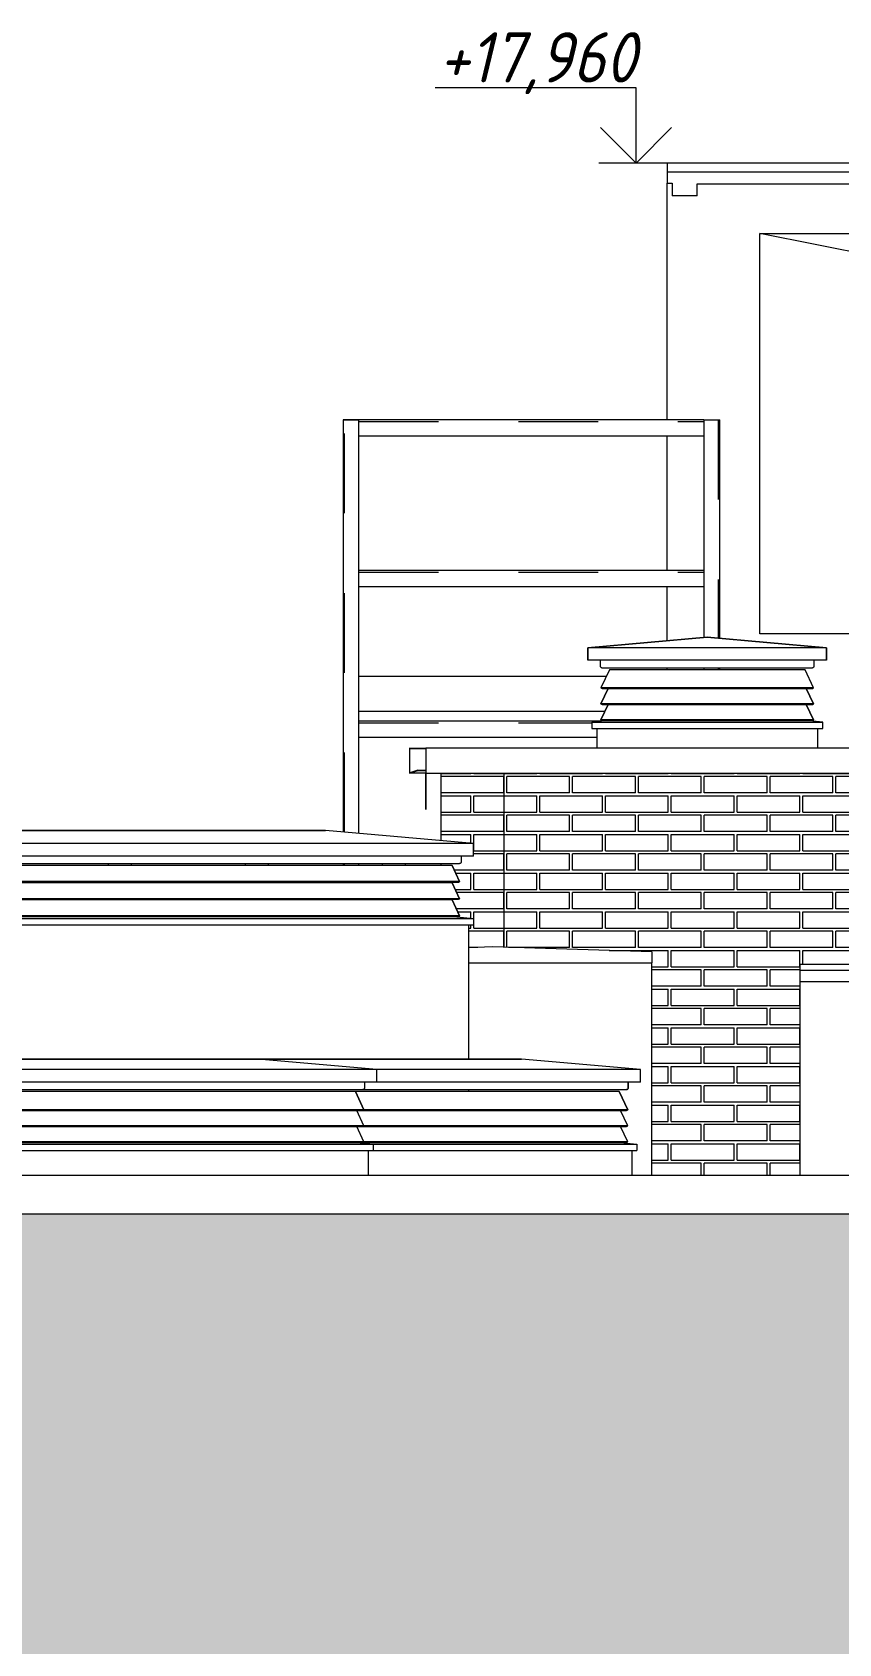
# Model space of a CAD drawing. Header units: millimetres. Extents: x -2128 to 116635, y -18248 to 18481.
# Drawn here: x 9022 to 12234, y 12063 to 18481 of the extents above; entities that cross this region are included whole.
import ezdxf

# ---------------------------------------------------------------- set-up
doc = ezdxf.new("R2010")
doc.units = ezdxf.units.MM
doc.linetypes.add('IMPORT-Невидимая', pattern=[391.222223, 282.222223, -109])
doc.linetypes.add('Штрих', pattern=[635, 317.5, -317.5])
for name, color, linetype, lineweight in [('A-DETL-2', 7, 'IMPORT-Невидимая', 5), ('A-DETL-GENF', 7, 'Continuous', 9), ('A-GENM', 7, 'Continuous', 9), ('A-GENM-HDLN', 7, 'Штрих', 5), ('A-GLAZ', 7, 'Continuous', 9), ('A-GLAZ-1', 7, 'Continuous', 5), ('A-ROOF', 7, 'Continuous', 9), ('A-WALL', 7, 'Continuous', 5), ('A-WALL-PATT', 7, 'Continuous', 5), ('G-ANNO-DIMS', 7, 'Continuous', 9), ('G-ANNO-DIMS-1', 7, 'Continuous', 20), ('S-BEAM', 7, 'Continuous', 9)]:
    doc.layers.add(name, color=color, linetype=linetype, lineweight=lineweight)
doc.styles.add('ISOCPEUR_I_1', font='isocpeui.ttf', dxfattribs={"width": 0.9, "height": 200})
pattern_1 = [(180, (10900, 12591), (-2e-14, -154), [125, -137]), (90, (10900, 12526), (-262, 2e-14), [65, -89]), (180, (10900, 12526), (-2e-14, -154), [125, -137]), (90, (10912, 12526), (-262, 2e-14), [65, -89]), (180, (11037, 12526), (-2e-14, -154), [125, -137]), (180, (11037, 12591), (-2e-14, -154), [125, -137]), (90, (10781, 12603), (-262, 2e-14), [65, -89]), (90, (11031, 12603), (-262, 2e-14), [65, -89]), (0, (10781, 12603), (0, -154), [250, -12]), (0, (10781, 12668), (0, -154), [250, -12])]

# ---------------------------------------------------------------- blocks, each defined once
blk = doc.blocks.new('парапет4 - парапет-20644611-АР2_Фасад А-___')
at = {"layer": 'A-GENM'}
for p, q in [((-410, 13930), (21710, 13930)), ((-402.9, 13775.9), (21702.9, 13775.9))]:
    blk.add_line(p, q, dxfattribs=at)
blk = doc.blocks.new('ОМ_Уголок_ГОСТ 8509-93 - ОМ_Уголок_ГОСТ 8509-93-30774131-АР2_Фасад А-___')
at = {"layer": 'A-GENM'}
for p, q in [((11286.9, 15737), (10323, 15737)), ((10323, 15674), (11270, 15674))]:
    blk.add_line(p, q, dxfattribs=at)
at = {"layer": 'A-GENM-HDLN'}
blk.add_line((10323, 15731), (11250, 15731), dxfattribs=at)
blk = doc.blocks.new('ОМ_Уголок_ГОСТ 8509-93 - ОМ_Уголок_ГОСТ 8509-93-35624736-АР2_Фасад А-___')
at = {"layer": 'A-GENM'}
for p, q in [((10260, 16937), (10323, 16937)), ((10260, 16937), (10260, 15295.5)), ((10323, 15290), (10323, 16937)), ((10260, 15170.2), (10260, 15162.1)), ((10323, 15162.1), (10323, 15170.2)), ((10260, 15096.6), (10260, 15093.8)), ((10323, 15093.8), (10323, 15096.6)), ((10260, 15028.3), (10260, 15025.6)), ((10323, 15025.6), (10323, 15028.3))]:
    blk.add_line(p, q, dxfattribs=at)
at = {"layer": 'A-GENM-HDLN'}
for p, q in [((10266, 16937), (10260, 16937)), ((10323, 16937), (10266, 16937)), ((10266, 15295), (10266, 16937)), ((10266, 15162.1), (10266, 15170.2)), ((10266, 15093.8), (10266, 15096.6)), ((10266, 15025.6), (10266, 15028.3))]:
    blk.add_line(p, q, dxfattribs=at)
blk = doc.blocks.new('ОМ_Уголок_ГОСТ 8509-93 - ОМ_Уголок_ГОСТ 8509-93-35624737-АР2_Фасад А-___')
at = {"layer": 'A-GENM'}
for p, q in [((11697, 16937), (11760, 16937)), ((11697, 16937), (11697, 16070.4)), ((11760, 16067.2), (11760, 16937)), ((11697, 15950.6), (11697, 15942.1)), ((11760, 15942.1), (11760, 15950.3))]:
    blk.add_line(p, q, dxfattribs=at)
at = {"layer": 'A-GENM-HDLN'}
for p, q in [((11697, 16937), (11754, 16937)), ((11754, 16937), (11760, 16937)), ((11754, 16937), (11754, 16067.7)), ((11754, 15950.3), (11754, 15942.1))]:
    blk.add_line(p, q, dxfattribs=at)
blk = doc.blocks.new('ОМ_Уголок_ГОСТ 8509-93 - ОМ_Уголок_ГОСТ 8509-93-V4-АР2_Фасад А-___')
at = {"layer": 'A-GENM'}
for p, q in [((11697, 16937), (10323, 16937)), ((10323, 16874), (11697, 16874))]:
    blk.add_line(p, q, dxfattribs=at)
at = {"layer": 'A-GENM-HDLN'}
blk.add_line((10323, 16931), (11697, 16931), dxfattribs=at)
blk = doc.blocks.new('ОМ_Лист_Прокат_ГОСТ 19903-2015 - ОМ_Лист_Прокат_ГОСТ 19903-2015-30774132-АР2_Фасад А-___')
at = {"layer": 'A-GENM'}
for p, q in [((10323, 15917), (11308.8, 15917)), ((10323, 15777), (11302.9, 15777))]:
    blk.add_line(p, q, dxfattribs=at)
blk = doc.blocks.new('ЗВ_Общее_Ламель_СКБ_Полоса - ЗВ_Общее_Ламель_СКБ_Полоса-28280620-АР2_Фасад А-___')
at = {"layer": 'S-BEAM'}
for p, q in [((7315.4, 14187.5), (7286.7, 14125.9)), ((10343.3, 14125.9), (10314.6, 14187.5)), ((7286.7, 14125.9), (7291.2, 14123.7)), ((10343.3, 14125.9), (7286.7, 14125.9)), ((7291.2, 14123.7), (10338.8, 14123.7)), ((10338.8, 14123.7), (10343.3, 14125.9))]:
    blk.add_line(p, q, dxfattribs=at)
blk = doc.blocks.new('ЗВ_Общее_Ламель_СКБ_Полоса - ЗВ_Общее_Ламель_СКБ_Полоса-V7-АР2_Фасад А-___')
at = {"layer": 'S-BEAM'}
for p, q in [((10309.5, 14262.1), (10343.3, 14189.6)), ((10343.3, 14189.6), (10338.8, 14187.5))]:
    blk.add_line(p, q, dxfattribs=at)
blk = doc.blocks.new('ЗВ_Общее_Ламель_СКБ_Полоса - ЗВ_Общее_Ламель_СКБ_Полоса-V8-АР2_Фасад А-___')
at = {"layer": 'S-BEAM'}
for p, q in [((7320.5, 14262.1), (7286.7, 14189.6)), ((10309.5, 14262.1), (7320.5, 14262.1)), ((10343.3, 14189.6), (10309.5, 14262.1)), ((7286.7, 14189.6), (7291.2, 14187.5)), ((10343.3, 14189.6), (7286.7, 14189.6)), ((7291.2, 14187.5), (10338.8, 14187.5)), ((10338.8, 14187.5), (10343.3, 14189.6))]:
    blk.add_line(p, q, dxfattribs=at)
blk = doc.blocks.new('ЗВ_Общее_Труба профильная_СКБ - ЗВ_Общее_Труба профильная_СКБ-28280621-АР2_Фасад А-___')
at = {"layer": 'S-BEAM'}
for p, q in [((7285, 14276), (7285, 14300)), ((7291, 14270), (10339, 14270)), ((10345, 14300), (10345, 14276))]:
    blk.add_line(p, q, dxfattribs=at)
at = {"layer": 'S-BEAM', "flags": 128}
for points in [[(7291, 14270), (7289.7, 14270.2), (7288.4, 14270.6), (7287.3, 14271.3), (7286.3, 14272.3), (7285.6, 14273.4), (7285.2, 14274.7), (7285, 14276)], [(10345, 14276), (10344.9, 14274.7), (10344.4, 14273.4), (10343.7, 14272.3), (10342.7, 14271.3), (10341.6, 14270.6), (10340.3, 14270.2), (10339, 14270)]]:
    blk.add_lwpolyline(points, dxfattribs=at)
blk = doc.blocks.new('ЗВ_Общее_Покрывной элемент_СКБ - ЗВ_Общее_Покрывной элемент_СКБ-28280623-АР2_Фасад А-___')
at = {"layer": 'S-BEAM'}
blk.add_line((9920, 14391.6), (7710, 14391.6), dxfattribs=at)
blk = doc.blocks.new('ЗВ_Общее_Покрывной элемент_СКБ - ЗВ_Общее_Покрывной элемент_СКБ-V9-АР2_Фасад А-___')
at = {"layer": 'S-BEAM'}
for p, q in [((7710, 14391.6), (7235, 14350)), ((7710, 14391.6), (9920, 14391.6)), ((10395, 14350), (9920, 14391.6)), ((7235, 14350), (7235, 14300)), ((10395, 14350), (7235, 14350)), ((10395, 14300), (10395, 14350)), ((10395, 14300), (7235, 14300))]:
    blk.add_line(p, q, dxfattribs=at)
blk = doc.blocks.new('ЗВ_Общее_Отлив_СКБ - ЗВ_Общее_Отлив_СКБ-28280625-АР2_Фасад А-___')
at = {"layer": 'S-BEAM'}
for p, q in [((7315.5, 14060), (7250, 14053.1)), ((10314.5, 14060), (10380, 14053.1)), ((7250, 14053.1), (10380, 14053.1)), ((7250, 14053.1), (7250, 14028.1)), ((7250, 14028.1), (10380, 14028.1)), ((10380, 14053.1), (10380, 14028.1))]:
    blk.add_line(p, q, dxfattribs=at)
blk = doc.blocks.new('ЗВ_Общее_Ламель_СКБ_Полоса - ЗВ_Общее_Ламель_СКБ_Полоса-28280414-АР2_Фасад А-___')
at = {"layer": 'S-BEAM'}
for p, q in [((11393.3, 14125.9), (11364.6, 14187.5)), ((10338.8, 14123.7), (11388.8, 14123.7)), ((11393.3, 14125.9), (10343.3, 14125.9)), ((11388.8, 14123.7), (11393.3, 14125.9))]:
    blk.add_line(p, q, dxfattribs=at)
blk = doc.blocks.new('ЗВ_Общее_Ламель_СКБ_Полоса - ЗВ_Общее_Ламель_СКБ_Полоса-V10-АР2_Фасад А-___')
at = {"layer": 'S-BEAM'}
for p, q in [((11359.5, 14262.1), (10309.5, 14262.1)), ((11393.3, 14189.6), (11359.5, 14262.1)), ((10338.8, 14187.5), (11388.8, 14187.5)), ((11393.3, 14189.6), (10343.3, 14189.6)), ((11388.8, 14187.5), (11393.3, 14189.6))]:
    blk.add_line(p, q, dxfattribs=at)
blk = doc.blocks.new('ЗВ_Общее_Труба профильная_СКБ - ЗВ_Общее_Труба профильная_СКБ-28280415-АР2_Фасад А-___')
at = {"layer": 'S-BEAM'}
for p, q in [((10339, 14270), (11389, 14270)), ((11395, 14300), (11395, 14276))]:
    blk.add_line(p, q, dxfattribs=at)
at = {"layer": 'S-BEAM', "flags": 128}
blk.add_lwpolyline([(11395, 14276), (11394.9, 14274.7), (11394.4, 14273.4), (11393.7, 14272.3), (11392.7, 14271.3), (11391.6, 14270.6), (11390.3, 14270.2), (11389, 14270)], dxfattribs=at)
blk = doc.blocks.new('ЗВ_Общее_Труба профильная_СКБ - ЗВ_Общее_Труба профильная_СКБ-28279590-АР2_Фасад А-___')
at = {"layer": 'S-BEAM'}
blk.add_line((11395, 14276), (11395, 14300), dxfattribs=at)
at = {"layer": 'S-BEAM', "flags": 128}
blk.add_lwpolyline([(11389, 14270), (11390.3, 14270.2), (11391.6, 14270.6), (11392.7, 14271.3), (11393.7, 14272.3), (11394.4, 14273.4), (11394.9, 14274.7), (11395, 14276)], dxfattribs=at)
blk = doc.blocks.new('ЗВ_Общее_Покрывной элемент_СКБ - ЗВ_Общее_Покрывной элемент_СКБ-28280417-АР2_Фасад А-___')
at = {"layer": 'S-BEAM'}
blk.add_line((10970, 14391.6), (9920, 14391.6), dxfattribs=at)
blk = doc.blocks.new('ЗВ_Общее_Покрывной элемент_СКБ - ЗВ_Общее_Покрывной элемент_СКБ-V11-АР2_Фасад А-___')
at = {"layer": 'S-BEAM'}
for p, q in [((9920, 14391.6), (10970, 14391.6)), ((11445, 14350), (10970, 14391.6)), ((11445, 14350), (10395, 14350)), ((11445, 14300), (11445, 14350)), ((11445, 14300), (10395, 14300))]:
    blk.add_line(p, q, dxfattribs=at)
blk = doc.blocks.new('ЗВ_Общее_Отлив_СКБ - ЗВ_Общее_Отлив_СКБ-28280419-АР2_Фасад А-___')
at = {"layer": 'S-BEAM'}
for p, q in [((11364.5, 14060), (11430, 14053.1)), ((10380, 14053.1), (11430, 14053.1)), ((10380, 14028.1), (11430, 14028.1)), ((11430, 14053.1), (11430, 14028.1))]:
    blk.add_line(p, q, dxfattribs=at)
blk = doc.blocks.new('ЗВ_Общее_Ламель_СКБ_Полоса - ЗВ_Общее_Ламель_СКБ_Полоса-39497457-АР2_Фасад А-___')
at = {"layer": 'S-BEAM'}
for p, q in [((6955.5, 15093.8), (6925.9, 15030.4)), ((10694.5, 15093.8), (6955.5, 15093.8)), ((10724.1, 15030.4), (10694.5, 15093.8)), ((6925.9, 15030.4), (6930.4, 15028.3)), ((10724.1, 15030.4), (6925.9, 15030.4)), ((6930.4, 15028.3), (10719.6, 15028.3)), ((10719.6, 15028.3), (10724.1, 15030.4))]:
    blk.add_line(p, q, dxfattribs=at)
blk = doc.blocks.new('ЗВ_Общее_Ламель_СКБ_Полоса - ЗВ_Общее_Ламель_СКБ_Полоса-28281197-АР2_Фасад А-___')
at = {"layer": 'S-BEAM'}
for p, q in [((10694.5, 15093.8), (10724.1, 15030.4)), ((10724.1, 15030.4), (10719.6, 15028.3))]:
    blk.add_line(p, q, dxfattribs=at)
blk = doc.blocks.new('ЗВ_Общее_Полоса_СКБ_П-образная - ЗВ_Общее_Полоса_СКБ_П-образная-V13-АР2_Фасад А-___')
at = {"layer": 'S-BEAM'}
for p, q in [((10417, 15162.1), (10417, 15170.2)), ((10507, 15170.2), (10507, 15162.1)), ((10417, 15093.8), (10417, 15096.6)), ((10507, 15096.6), (10507, 15093.8)), ((10417, 15025.6), (10417, 15028.3)), ((10507, 15028.3), (10507, 15025.6))]:
    blk.add_line(p, q, dxfattribs=at)
blk = doc.blocks.new('ЗВ_Общее_Труба профильная_СКБ - ЗВ_Общее_Труба профильная_СКБ-39497458-АР2_Фасад А-___')
at = {"layer": 'S-BEAM'}
for p, q in [((6920, 15176), (6920, 15200)), ((6926, 15170), (10724, 15170)), ((10730, 15200), (10730, 15176))]:
    blk.add_line(p, q, dxfattribs=at)
at = {"layer": 'S-BEAM', "flags": 128}
for points in [[(6926, 15170), (6924.7, 15170.2), (6923.4, 15170.6), (6922.3, 15171.3), (6921.3, 15172.3), (6920.6, 15173.4), (6920.2, 15174.7), (6920, 15176)], [(10730, 15176), (10729.9, 15174.7), (10729.4, 15173.4), (10728.7, 15172.3), (10727.7, 15171.3), (10726.6, 15170.6), (10725.3, 15170.2), (10724, 15170)]]:
    blk.add_lwpolyline(points, dxfattribs=at)
blk = doc.blocks.new('ЗВ_Общее_Покрывной элемент_СКБ - ЗВ_Общее_Покрывной элемент_СКБ-39497460-АР2_Фасад А-___')
at = {"layer": 'S-BEAM'}
blk.add_line((10190, 15301.6), (7460, 15301.6), dxfattribs=at)
blk = doc.blocks.new('ЗВ_Общее_Покрывной элемент_СКБ - ЗВ_Общее_Покрывной элемент_СКБ-V14-АР2_Фасад А-___')
at = {"layer": 'S-BEAM'}
for p, q in [((7460, 15301.6), (6870, 15250)), ((7460, 15301.6), (10190, 15301.6)), ((10780, 15250), (10190, 15301.6)), ((6870, 15250), (6870, 15200)), ((10780, 15250), (6870, 15250)), ((10780, 15200), (10780, 15250)), ((10780, 15200), (6870, 15200))]:
    blk.add_line(p, q, dxfattribs=at)
blk = doc.blocks.new('ЗВ_Общее_Отлив_СКБ - ЗВ_Общее_Отлив_СКБ-39497462-АР2_Фасад А-___')
at = {"layer": 'S-BEAM'}
for p, q in [((6950.5, 14960), (6870, 14951.5)), ((10699.5, 14960), (10780, 14951.5)), ((6870, 14951.5), (10780, 14951.5)), ((6870, 14951.5), (6870, 14926.5)), ((6870, 14926.5), (10780, 14926.5)), ((10780, 14951.5), (10780, 14926.5))]:
    blk.add_line(p, q, dxfattribs=at)
blk = doc.blocks.new('ЗВ_Общее_Полоса_СКБ_Г-образная - ЗВ_Общее_Полоса_СКБ_Г-образная-V16-АР2_Фасад А-___')
at = {"layer": 'S-BEAM'}
for p, q in [((9871.3, 15162.1), (9871.3, 15170.3)), ((9961.3, 15170.2), (9961.3, 15162.1)), ((9871.3, 15093.8), (9871.3, 15096.6)), ((9961.3, 15096.6), (9961.3, 15093.8)), ((9871.3, 15025.6), (9871.3, 15028.3)), ((9961.3, 15028.3), (9961.3, 15025.6))]:
    blk.add_line(p, q, dxfattribs=at)
blk = doc.blocks.new('ЗВ_Общее_Ламель_СКБ_Полоса - ЗВ_Общее_Ламель_СКБ_Полоса-28283678-АР2_Фасад А-___')
at = {"layer": 'S-BEAM'}
for p, q in [((11286.7, 15805.9), (11315.4, 15867.5)), ((11291.2, 15803.7), (11286.7, 15805.9))]:
    blk.add_line(p, q, dxfattribs=at)
blk = doc.blocks.new('ЗВ_Общее_Ламель_СКБ_Полоса - ЗВ_Общее_Ламель_СКБ_Полоса-V17-АР2_Фасад А-___')
at = {"layer": 'S-BEAM'}
for p, q in [((12104.6, 15867.5), (12133.3, 15805.9)), ((12133.3, 15805.9), (12128.8, 15803.7))]:
    blk.add_line(p, q, dxfattribs=at)
blk = doc.blocks.new('ЗВ_Общее_Ламель_СКБ_Полоса - ЗВ_Общее_Ламель_СКБ_Полоса-V18-АР2_Фасад А-___')
at = {"layer": 'S-BEAM'}
for p, q in [((11315.4, 15867.5), (11286.7, 15805.9)), ((12133.3, 15805.9), (12104.6, 15867.5)), ((11286.7, 15805.9), (11291.2, 15803.7)), ((12133.3, 15805.9), (11286.7, 15805.9)), ((11291.2, 15803.7), (12128.8, 15803.7)), ((12128.8, 15803.7), (12133.3, 15805.9))]:
    blk.add_line(p, q, dxfattribs=at)
blk = doc.blocks.new('ЗВ_Общее_Ламель_СКБ_Полоса - ЗВ_Общее_Ламель_СКБ_Полоса-V19-АР2_Фасад А-___')
at = {"layer": 'S-BEAM'}
for p, q in [((11320.5, 15942.1), (11286.7, 15869.6)), ((12099.5, 15942.1), (11320.5, 15942.1)), ((12133.3, 15869.6), (12099.5, 15942.1)), ((11286.7, 15869.6), (11291.2, 15867.5)), ((12133.3, 15869.6), (11286.7, 15869.6)), ((11291.2, 15867.5), (12128.8, 15867.5)), ((12128.8, 15867.5), (12133.3, 15869.6))]:
    blk.add_line(p, q, dxfattribs=at)
blk = doc.blocks.new('ЗВ_Общее_Труба профильная_СКБ - ЗВ_Общее_Труба профильная_СКБ-V20-АР2_Фасад А-___')
at = {"layer": 'S-BEAM'}
for p, q in [((11285, 15956), (11285, 15980)), ((12135, 15980), (12135, 15956)), ((11291, 15950), (12129, 15950))]:
    blk.add_line(p, q, dxfattribs=at)
at = {"layer": 'S-BEAM', "flags": 128}
for points in [[(11291, 15950), (11289.7, 15950.2), (11288.4, 15950.6), (11287.3, 15951.3), (11286.3, 15952.3), (11285.6, 15953.4), (11285.2, 15954.7), (11285, 15956)], [(12135, 15956), (12134.8, 15954.7), (12134.4, 15953.4), (12133.7, 15952.3), (12132.7, 15951.3), (12131.6, 15950.6), (12130.3, 15950.2), (12129, 15950)]]:
    blk.add_lwpolyline(points, dxfattribs=at)
blk = doc.blocks.new('ЗВ_Общее_Покрывной элемент_СКБ - ЗВ_Общее_Покрывной элемент_СКБ-28283681-АР2_Фасад А-___')
at = {"layer": 'S-BEAM'}
for p, q in [((11710, 16071.6), (12185, 16030)), ((12185, 16030), (12185, 15980))]:
    blk.add_line(p, q, dxfattribs=at)
blk = doc.blocks.new('ЗВ_Общее_Покрывной элемент_СКБ - ЗВ_Общее_Покрывной элемент_СКБ-V21-АР2_Фасад А-___')
at = {"layer": 'S-BEAM'}
for p, q in [((11235, 16030), (11710, 16071.6)), ((11235, 15980), (11235, 16030))]:
    blk.add_line(p, q, dxfattribs=at)
blk = doc.blocks.new('ЗВ_Общее_Покрывной элемент_СКБ - ЗВ_Общее_Покрывной элемент_СКБ-28283682-АР2_Фасад А-___')
at = {"layer": 'S-BEAM'}
for p, q in [((11710, 16071.6), (11235, 16030)), ((12185, 16030), (11710, 16071.6)), ((11235, 16030), (11235, 15980)), ((12185, 16030), (11235, 16030)), ((12185, 15980), (11235, 15980)), ((12185, 15980), (12185, 16030))]:
    blk.add_line(p, q, dxfattribs=at)
blk = doc.blocks.new('ЗВ_Общее_Отлив_СКБ - ЗВ_Общее_Отлив_СКБ-28283683-АР2_Фасад А-___')
at = {"layer": 'S-BEAM'}
for p, q in [((11315.5, 15740), (11250, 15733.1)), ((11250, 15733.1), (12170, 15733.1)), ((11250, 15733.1), (11250, 15708.1)), ((12170, 15733.1), (12104.5, 15740)), ((12170, 15708.1), (12170, 15733.1)), ((11250, 15708.1), (12170, 15708.1))]:
    blk.add_line(p, q, dxfattribs=at)
blk = doc.blocks.new('Фартук_СКБ_Полоса - Ф1_860 мм_Стена 650 мм-34563020-АР2_Фасад А-___')
at = {"layer": 'A-GENM'}
for p, q in [((10524.2, 15629.9), (10524.2, 15530)), ((10524.2, 15629.9), (10590, 15629.9)), ((10590, 15628.2), (10524.2, 15629.9)), ((10526.3, 15531.9), (10526.3, 15628.8)), ((10526.3, 15628.8), (10590, 15627.2)), ((10524.2, 15530), (10558.6, 15541.4)), ((10557.4, 15542.2), (10526.3, 15531.9)), ((10557.4, 15542.2), (10590, 15542.2)), ((10558.6, 15541.4), (10557.4, 15542.2)), ((10558.6, 15541.4), (10590, 15541.4)), ((10590, 15530), (10524.2, 15530))]:
    blk.add_line(p, q, dxfattribs=at)
blk = doc.blocks.new('AR_Отверстие прямоугольное _в стене__БезПР - AR_Отверстие прямоугольное _в стене__БезПР-35795093-АР2_Фасад А-___')
at = {"layer": 'A-GLAZ-1'}
for p, q in [((13153.3, 17433.3), (11920, 17680)), ((13400, 16085), (13153.3, 17433.3))]:
    blk.add_line(p, q, dxfattribs=at)
blk = doc.blocks.new('ЗВ_Общее_Полоса_СКБ_Г-образная - ЗВ_Общее_Полоса_СКБ_Г-образная-V28-АР2_Фасад А-___')
at = {"layer": 'S-BEAM'}
for p, q in [((9325.7, 15162.1), (9325.7, 15170.3)), ((9415.7, 15170.3), (9415.7, 15162.1)), ((9325.7, 15093.8), (9325.7, 15096.6)), ((9415.7, 15096.6), (9415.7, 15093.8)), ((9325.7, 15025.6), (9325.7, 15028.3)), ((9415.7, 15028.3), (9415.7, 15025.6))]:
    blk.add_line(p, q, dxfattribs=at)
blk = doc.blocks.new('Высотные отметки - Стрелка_Верх-17668718-АР2_Фасад А-___')
at = {"layer": 'G-ANNO-DIMS'}
for p, q in [((-1328.2, 300), (-2128.2, 300)), ((-1328.2, 0), (-1328.2, 300)), ((-1176.6, 0), (-1476.6, 0))]:
    blk.add_line(p, q, dxfattribs=at)
at = {"layer": 'G-ANNO-DIMS-1'}
for q in [(-1469.6, 141.4), (-1186.8, 141.4)]:
    blk.add_line((-1328.2, 0), q, dxfattribs=at)

msp = doc.modelspace()

# ---------------------------------------------------------------- hatches: boundary and pattern name
at = {"layer": 'A-WALL-PATT'}
h = msp.add_hatch(dxfattribs=at)
h.set_pattern_fill('FP_12', color=256, style=0, pattern_type=2)
h.set_pattern_definition(pattern_1)
h.paths.add_polyline_path([(15023.5, 13930), (15540, 13930), (15540, 14384.2), (15740, 14384.2), (15740, 14889.7), (16800, 14921), (16800, 15529.9), (16743.2, 15529.9), (16743.2, 15570), (15250, 15570), (15250, 15530), (10900, 15530), (10900, 14836.7), (11490, 14819), (11490, 13930), (12080, 13930), (12080, 14768.9), (13870, 14768.9), (13870, 14755.1), (14135, 14763.1), (14770, 14744), (14770, 13930), (14874.9, 13930)], flags=0)
h = msp.add_hatch(dxfattribs=at)
h.set_pattern_fill('FP_12', color=256, style=0, pattern_type=2)
h.set_pattern_definition(pattern_1)
h.paths.add_polyline_path([(10760, 14835.2), (10863.2, 14837.8), (10900, 14836.7), (10900, 15530), (10650, 15530), (10650, 15261.4), (10780, 15249.1), (10779, 15200), (10730, 15200), (10729.4, 15173.4), (10726.6, 15170.6), (10724, 15170), (10650, 15170), (10650, 15162.1), (10694.5, 15162.1), (10724.1, 15098.7), (10719.6, 15096.6), (10650, 15096.6), (10650, 15093.8), (10694.5, 15093.8), (10724.1, 15030.4), (10719.6, 15028.3), (10650, 15028.3), (10650, 15025.6), (10694.5, 15025.6), (10724.1, 14962.1), (10719.6, 14960), (10699.6, 14960), (10780, 14951.5), (10780, 14926.5), (10760, 14926.5), (10760, 14838)], flags=0)
h = msp.add_hatch(dxfattribs=at)
h.set_pattern_fill('FP_6', color=256, style=0, pattern_type=2)
h.set_pattern_definition([(180, (21650, 8471), (-2e-14, -154), [125, -137]), (90, (21650, 8406), (-262, 2e-14), [65, -89]), (180, (21650, 8406), (-2e-14, -154), [125, -137]), (90, (21662, 8406), (-262, 2e-14), [65, -89]), (180, (21787, 8406), (-2e-14, -154), [125, -137]), (180, (21787, 8471), (-2e-14, -154), [125, -137]), (90, (21531, 8483), (-262, 2e-14), [65, -89]), (90, (21781, 8483), (-262, 2e-14), [65, -89]), (0, (21531, 8483), (0, -154), [250, -12]), (0, (21531, 8548), (0, -154), [250, -12])])
h.paths.add_polyline_path([(-350, 8400), (21400, 8400), (21400, 13776), (-350, 13774.9), (-350, 8562.8)], flags=0)
h.paths.add_polyline_path([(8010, 8866), (7720, 8867), (7720, 11400), (13120, 11400), (13120, 8866), (10820, 8867), (10820, 8900), (8620, 8900), (8620, 8866), (8485.8, 8866)], flags=0)

# ---------------------------------------------------------------- linework, layer by layer
at = {"layer": 'A-DETL-2'}
msp.add_line((11550, 17959.6), (11390, 17959.6), dxfattribs=at)
at = {"layer": 'A-DETL-GENF'}
for p, q in [((10590, 15385), (10590, 15530)), ((10590, 15530), (10590, 15385)), ((10590, 15385), (10590, 15530)), ((10590, 15530), (10590, 15385))]:
    msp.add_line(p, q, dxfattribs=at)
at = {"layer": 'A-GENM'}
for p, q in [((10590, 15629.9), (10590, 15530)), ((15250, 15629.9), (10590, 15629.9)), ((10590, 15530), (15250, 15530))]:
    msp.add_line(p, q, dxfattribs=at)
at = {"layer": 'A-ROOF'}
for p, q in [((11550, 17960.6), (11550, 17880)), ((11550, 17960.6), (15420, 17960.6)), ((15420, 17924), (11550, 17924)), ((11550, 17880), (11570, 17880)), ((11570, 17880), (11570, 17830)), ((11670, 17830), (11670, 17876.8)), ((11670, 17876.8), (15420, 17876.8)), ((11670, 17830), (11570, 17830)), ((10855, 14838), (10760, 14835.2)), ((11490, 14819), (10855, 14838)), ((10760, 14775), (11490, 14775)), ((11490, 14819), (11490, 14775)), ((12080, 14700), (12080, 14768.9)), ((13870, 14768.9), (12080, 14768.9)), ((13870, 14744), (12080, 14744)), ((12080, 14700), (14770, 14700))]:
    msp.add_line(p, q, dxfattribs=at)
at = {"layer": 'A-WALL'}
for p, q in [((11550, 16937), (11550, 17880)), ((11920, 16085), (11920, 17680)), ((11920, 17680), (13400, 17680)), ((11550, 16337), (11550, 16874)), ((11550, 16057.6), (11550, 16274)), ((13400, 16085), (11920, 16085)), ((11550, 15942.1), (11550, 15950.2)), ((11270, 15708.1), (11270, 15629.9)), ((12150, 15629.9), (12150, 15708.1)), ((10650, 15261.4), (10650, 15530)), ((10900, 15530), (10900, 14836.7)), ((10650, 15162.1), (10650, 15170.2)), ((10650, 15093.8), (10650, 15096.6)), ((10650, 15025.6), (10650, 15028.3)), ((10760, 14926.5), (10760, 14391.6)), ((11490, 13930), (11490, 14775)), ((12080, 13930), (12080, 14700)), ((10760, 14270.2), (10760, 14262.1)), ((10360, 14028.1), (10360, 13930)), ((11410, 14028.1), (11410, 13930))]:
    msp.add_line(p, q, dxfattribs=at)

# ---------------------------------------------------------------- block references
at = {"layer": 'A-GENM'}
for name, p in [('ОМ_Уголок_ГОСТ 8509-93 - ОМ_Уголок_ГОСТ 8509-93-35624736-АР2_Фасад А-___', (0, 0)), ('ОМ_Уголок_ГОСТ 8509-93 - ОМ_Уголок_ГОСТ 8509-93-V4-АР2_Фасад А-___', (0, 0)), ('ОМ_Уголок_ГОСТ 8509-93 - ОМ_Уголок_ГОСТ 8509-93-35624737-АР2_Фасад А-___', (0, 0)), ('ОМ_Уголок_ГОСТ 8509-93 - ОМ_Уголок_ГОСТ 8509-93-V4-АР2_Фасад А-___', (0, -600)), ('ОМ_Лист_Прокат_ГОСТ 19903-2015 - ОМ_Лист_Прокат_ГОСТ 19903-2015-30774132-АР2_Фасад А-___', (0, 0)), ('ОМ_Уголок_ГОСТ 8509-93 - ОМ_Уголок_ГОСТ 8509-93-30774131-АР2_Фасад А-___', (0, 0)), ('Фартук_СКБ_Полоса - Ф1_860 мм_Стена 650 мм-34563020-АР2_Фасад А-___', (0, 0)), ('парапет4 - парапет-20644611-АР2_Фасад А-___', (0, 0))]:
    msp.add_blockref(name, p, dxfattribs=at)
at = {"layer": 'A-GLAZ'}
msp.add_blockref('AR_Отверстие прямоугольное _в стене__БезПР - AR_Отверстие прямоугольное _в стене__БезПР-35795093-АР2_Фасад А-___', (0, 0), dxfattribs=at)
at = {"layer": 'G-ANNO-DIMS'}
msp.add_blockref('Высотные отметки - Стрелка_Верх-17668718-АР2_Фасад А-___', (12755.1, 17959.6), dxfattribs=at)
at = {"layer": 'S-BEAM'}
for name, p in [('ЗВ_Общее_Покрывной элемент_СКБ - ЗВ_Общее_Покрывной элемент_СКБ-V21-АР2_Фасад А-___', (0, 0)), ('ЗВ_Общее_Покрывной элемент_СКБ - ЗВ_Общее_Покрывной элемент_СКБ-28283682-АР2_Фасад А-___', (0, 0)), ('ЗВ_Общее_Покрывной элемент_СКБ - ЗВ_Общее_Покрывной элемент_СКБ-28283681-АР2_Фасад А-___', (0, 0)), ('ЗВ_Общее_Труба профильная_СКБ - ЗВ_Общее_Труба профильная_СКБ-V20-АР2_Фасад А-___', (0, 0)), ('ЗВ_Общее_Ламель_СКБ_Полоса - ЗВ_Общее_Ламель_СКБ_Полоса-V19-АР2_Фасад А-___', (0, 0)), ('ЗВ_Общее_Ламель_СКБ_Полоса - ЗВ_Общее_Ламель_СКБ_Полоса-28283678-АР2_Фасад А-___', (0, 0)), ('ЗВ_Общее_Ламель_СКБ_Полоса - ЗВ_Общее_Ламель_СКБ_Полоса-V18-АР2_Фасад А-___', (0, 0)), ('ЗВ_Общее_Ламель_СКБ_Полоса - ЗВ_Общее_Ламель_СКБ_Полоса-V17-АР2_Фасад А-___', (0, 0)), ('ЗВ_Общее_Ламель_СКБ_Полоса - ЗВ_Общее_Ламель_СКБ_Полоса-28283678-АР2_Фасад А-___', (0, -63.7)), ('ЗВ_Общее_Ламель_СКБ_Полоса - ЗВ_Общее_Ламель_СКБ_Полоса-V18-АР2_Фасад А-___', (0, -63.7)), ('ЗВ_Общее_Ламель_СКБ_Полоса - ЗВ_Общее_Ламель_СКБ_Полоса-V17-АР2_Фасад А-___', (0, -63.7)), ('ЗВ_Общее_Отлив_СКБ - ЗВ_Общее_Отлив_СКБ-28283683-АР2_Фасад А-___', (0, 0)), ('ЗВ_Общее_Покрывной элемент_СКБ - ЗВ_Общее_Покрывной элемент_СКБ-V14-АР2_Фасад А-___', (0, 0)), ('ЗВ_Общее_Покрывной элемент_СКБ - ЗВ_Общее_Покрывной элемент_СКБ-39497460-АР2_Фасад А-___', (0, 0)), ('ЗВ_Общее_Труба профильная_СКБ - ЗВ_Общее_Труба профильная_СКБ-39497458-АР2_Фасад А-___', (0, 0)), ('ЗВ_Общее_Ламель_СКБ_Полоса - ЗВ_Общее_Ламель_СКБ_Полоса-39497457-АР2_Фасад А-___', (0, 68.3)), ('ЗВ_Общее_Полоса_СКБ_Г-образная - ЗВ_Общее_Полоса_СКБ_Г-образная-V28-АР2_Фасад А-___', (0, 0)), ('ЗВ_Общее_Полоса_СКБ_Г-образная - ЗВ_Общее_Полоса_СКБ_Г-образная-V16-АР2_Фасад А-___', (0, 0)), ('ЗВ_Общее_Полоса_СКБ_П-образная - ЗВ_Общее_Полоса_СКБ_П-образная-V13-АР2_Фасад А-___', (0, 0)), ('ЗВ_Общее_Ламель_СКБ_Полоса - ЗВ_Общее_Ламель_СКБ_Полоса-28281197-АР2_Фасад А-___', (0, 68.3)), ('ЗВ_Общее_Ламель_СКБ_Полоса - ЗВ_Общее_Ламель_СКБ_Полоса-39497457-АР2_Фасад А-___', (0, 0)), ('ЗВ_Общее_Ламель_СКБ_Полоса - ЗВ_Общее_Ламель_СКБ_Полоса-28281197-АР2_Фасад А-___', (0, 0)), ('ЗВ_Общее_Ламель_СКБ_Полоса - ЗВ_Общее_Ламель_СКБ_Полоса-39497457-АР2_Фасад А-___', (0, -68.3)), ('ЗВ_Общее_Ламель_СКБ_Полоса - ЗВ_Общее_Ламель_СКБ_Полоса-28281197-АР2_Фасад А-___', (0, -68.3)), ('ЗВ_Общее_Отлив_СКБ - ЗВ_Общее_Отлив_СКБ-39497462-АР2_Фасад А-___', (0, 0)), ('ЗВ_Общее_Покрывной элемент_СКБ - ЗВ_Общее_Покрывной элемент_СКБ-V9-АР2_Фасад А-___', (0, 0)), ('ЗВ_Общее_Покрывной элемент_СКБ - ЗВ_Общее_Покрывной элемент_СКБ-28280623-АР2_Фасад А-___', (0, 0)), ('ЗВ_Общее_Покрывной элемент_СКБ - ЗВ_Общее_Покрывной элемент_СКБ-28280417-АР2_Фасад А-___', (0, 0)), ('ЗВ_Общее_Покрывной элемент_СКБ - ЗВ_Общее_Покрывной элемент_СКБ-V11-АР2_Фасад А-___', (0, 0)), ('ЗВ_Общее_Труба профильная_СКБ - ЗВ_Общее_Труба профильная_СКБ-28280621-АР2_Фасад А-___', (0, 0)), ('ЗВ_Общее_Ламель_СКБ_Полоса - ЗВ_Общее_Ламель_СКБ_Полоса-V8-АР2_Фасад А-___', (0, 0)), ('ЗВ_Общее_Ламель_СКБ_Полоса - ЗВ_Общее_Ламель_СКБ_Полоса-V7-АР2_Фасад А-___', (0, 0)), ('ЗВ_Общее_Ламель_СКБ_Полоса - ЗВ_Общее_Ламель_СКБ_Полоса-V10-АР2_Фасад А-___', (0, 0)), ('ЗВ_Общее_Труба профильная_СКБ - ЗВ_Общее_Труба профильная_СКБ-28280415-АР2_Фасад А-___', (0, 0)), ('ЗВ_Общее_Ламель_СКБ_Полоса - ЗВ_Общее_Ламель_СКБ_Полоса-V7-АР2_Фасад А-___', (1050, 0)), ('ЗВ_Общее_Труба профильная_СКБ - ЗВ_Общее_Труба профильная_СКБ-28279590-АР2_Фасад А-___', (0, 0)), ('ЗВ_Общее_Ламель_СКБ_Полоса - ЗВ_Общее_Ламель_СКБ_Полоса-28280620-АР2_Фасад А-___', (0, 0)), ('ЗВ_Общее_Ламель_СКБ_Полоса - ЗВ_Общее_Ламель_СКБ_Полоса-28280414-АР2_Фасад А-___', (0, 0)), ('ЗВ_Общее_Ламель_СКБ_Полоса - ЗВ_Общее_Ламель_СКБ_Полоса-28280620-АР2_Фасад А-___', (0, -63.7)), ('ЗВ_Общее_Ламель_СКБ_Полоса - ЗВ_Общее_Ламель_СКБ_Полоса-28280414-АР2_Фасад А-___', (0, -63.7)), ('ЗВ_Общее_Отлив_СКБ - ЗВ_Общее_Отлив_СКБ-28280625-АР2_Фасад А-___', (0, 0)), ('ЗВ_Общее_Отлив_СКБ - ЗВ_Общее_Отлив_СКБ-28280419-АР2_Фасад А-___', (0, 0))]:
    msp.add_blockref(name, p, dxfattribs=at)

# ---------------------------------------------------------------- texts
at = {"layer": 'G-ANNO-DIMS', "insert": (10640.5, 18480.9), "char_height": 200, "width": 951.33, "attachment_point": 1, "line_spacing_factor": 1.149209, "style": 'ISOCPEUR_I_1'}
msp.add_mtext('+17,960', dxfattribs=at)

doc.saveas('drawing.dxf')
